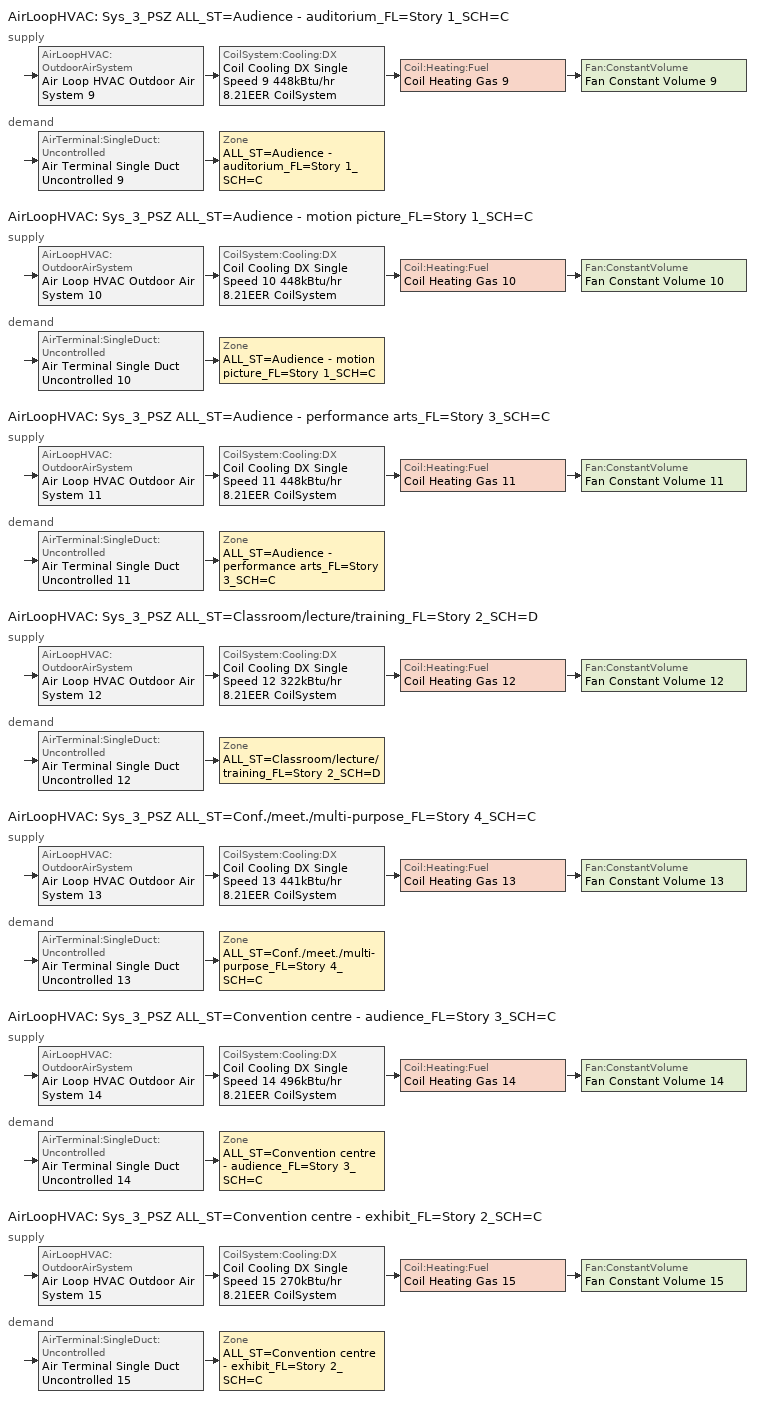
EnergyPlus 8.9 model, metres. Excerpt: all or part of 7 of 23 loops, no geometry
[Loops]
AirLoopHVAC 'Sys_3_PSZ ALL_ST=Audience - auditorium_FL=Story 1_SCH=C'
 supply: AirLoopHVAC:OutdoorAirSystem 'Air Loop HVAC Outdoor Air System 9' > CoilSystem:Cooling:DX 'Coil Cooling DX Single Speed 9 448kBtu/hr 8.21EER CoilSystem' > Coil:Heating:Fuel 'Coil Heating Gas 9' > Fan:ConstantVolume 'Fan Constant Volume 9'
 demand: AirTerminal:SingleDuct:Uncontrolled 'Air Terminal Single Duct Uncontrolled 9' > Zone 'ALL_ST=Audience - auditorium_FL=Story 1_SCH=C'
AirLoopHVAC 'Sys_3_PSZ ALL_ST=Audience - motion picture_FL=Story 1_SCH=C'
 supply: AirLoopHVAC:OutdoorAirSystem 'Air Loop HVAC Outdoor Air System 10' > CoilSystem:Cooling:DX 'Coil Cooling DX Single Speed 10 448kBtu/hr 8.21EER CoilSystem' > Coil:Heating:Fuel 'Coil Heating Gas 10' > Fan:ConstantVolume 'Fan Constant Volume 10'
 demand: AirTerminal:SingleDuct:Uncontrolled 'Air Terminal Single Duct Uncontrolled 10' > Zone 'ALL_ST=Audience - motion picture_FL=Story 1_SCH=C'
AirLoopHVAC 'Sys_3_PSZ ALL_ST=Audience - performance arts_FL=Story 3_SCH=C'
 supply: AirLoopHVAC:OutdoorAirSystem 'Air Loop HVAC Outdoor Air System 11' > CoilSystem:Cooling:DX 'Coil Cooling DX Single Speed 11 448kBtu/hr 8.21EER CoilSystem' > Coil:Heating:Fuel 'Coil Heating Gas 11' > Fan:ConstantVolume 'Fan Constant Volume 11'
 demand: AirTerminal:SingleDuct:Uncontrolled 'Air Terminal Single Duct Uncontrolled 11' > Zone 'ALL_ST=Audience - performance arts_FL=Story 3_SCH=C'
AirLoopHVAC 'Sys_3_PSZ ALL_ST=Classroom/lecture/training_FL=Story 2_SCH=D'
 supply: AirLoopHVAC:OutdoorAirSystem 'Air Loop HVAC Outdoor Air System 12' > CoilSystem:Cooling:DX 'Coil Cooling DX Single Speed 12 322kBtu/hr 8.21EER CoilSystem' > Coil:Heating:Fuel 'Coil Heating Gas 12' > Fan:ConstantVolume 'Fan Constant Volume 12'
 demand: AirTerminal:SingleDuct:Uncontrolled 'Air Terminal Single Duct Uncontrolled 12' > Zone 'ALL_ST=Classroom/lecture/training_FL=Story 2_SCH=D'
AirLoopHVAC 'Sys_3_PSZ ALL_ST=Conf./meet./multi-purpose_FL=Story 4_SCH=C'
 supply: AirLoopHVAC:OutdoorAirSystem 'Air Loop HVAC Outdoor Air System 13' > CoilSystem:Cooling:DX 'Coil Cooling DX Single Speed 13 441kBtu/hr 8.21EER CoilSystem' > Coil:Heating:Fuel 'Coil Heating Gas 13' > Fan:ConstantVolume 'Fan Constant Volume 13'
 demand: AirTerminal:SingleDuct:Uncontrolled 'Air Terminal Single Duct Uncontrolled 13' > Zone 'ALL_ST=Conf./meet./multi-purpose_FL=Story 4_SCH=C'
AirLoopHVAC 'Sys_3_PSZ ALL_ST=Convention centre - audience_FL=Story 3_SCH=C'
 supply: AirLoopHVAC:OutdoorAirSystem 'Air Loop HVAC Outdoor Air System 14' > CoilSystem:Cooling:DX 'Coil Cooling DX Single Speed 14 496kBtu/hr 8.21EER CoilSystem' > Coil:Heating:Fuel 'Coil Heating Gas 14' > Fan:ConstantVolume 'Fan Constant Volume 14'
 demand: AirTerminal:SingleDuct:Uncontrolled 'Air Terminal Single Duct Uncontrolled 14' > Zone 'ALL_ST=Convention centre - audience_FL=Story 3_SCH=C'
AirLoopHVAC 'Sys_3_PSZ ALL_ST=Convention centre - exhibit_FL=Story 2_SCH=C'
 supply: AirLoopHVAC:OutdoorAirSystem 'Air Loop HVAC Outdoor Air System 15' > CoilSystem:Cooling:DX 'Coil Cooling DX Single Speed 15 270kBtu/hr 8.21EER CoilSystem' > Coil:Heating:Fuel 'Coil Heating Gas 15' > Fan:ConstantVolume 'Fan Constant Volume 15'
 demand: AirTerminal:SingleDuct:Uncontrolled 'Air Terminal Single Duct Uncontrolled 15' > Zone 'ALL_ST=Convention centre - exhibit_FL=Story 2_SCH=C'
[ZoneControl:Thermostat] Control Object Type 1=ThermostatSetpoint:DualSetpoint
Name | Zone or ZoneList | Control Type Schedule | Control Name 1
ALL_ST=Audience - auditorium_FL=Story 1_SCH=C Thermostat | ALL_ST=Audience - auditorium_FL=Story 1_SCH=C | ALL_ST=Audience - auditorium_FL=Story 1_SCH=C Thermostat Schedule | Space Function Audience - auditorium Thermostat 3
ALL_ST=Audience - motion picture_FL=Story 1_SCH=C Thermostat | ALL_ST=Audience - motion picture_FL=Story 1_SCH=C | ALL_ST=Audience - motion picture_FL=Story 1_SCH=C Thermostat Schedule | Space Function Audience - motion picture Thermostat 3
ALL_ST=Audience - performance arts_FL=Story 3_SCH=C Thermostat | ALL_ST=Audience - performance arts_FL=Story 3_SCH=C | ALL_ST=Audience - performance arts_FL=Story 3_SCH=C Thermostat Schedule | Space Function Audience - performance arts Thermostat 3
ALL_ST=Classroom/lecture/training_FL=Story 2_SCH=D Thermostat | ALL_ST=Classroom/lecture/training_FL=Story 2_SCH=D | ALL_ST=Classroom/lecture/training_FL=Story 2_SCH=D Thermostat Schedule | Space Function Classroom/lecture/training Thermostat 3
ALL_ST=Conf./meet./multi-purpose_FL=Story 4_SCH=C Thermostat | ALL_ST=Conf./meet./multi-purpose_FL=Story 4_SCH=C | ALL_ST=Conf./meet./multi-purpose_FL=Story 4_SCH=C Thermostat Schedule | Space Function Conf./meet./multi-purpose Thermostat 3
ALL_ST=Convention centre - audience_FL=Story 3_SCH=C Thermostat | ALL_ST=Convention centre - audience_FL=Story 3_SCH=C | ALL_ST=Convention centre - audience_FL=Story 3_SCH=C Thermostat Schedule | Space Function Convention centre - audience Thermostat 3
ALL_ST=Convention centre - exhibit_FL=Story 2_SCH=C Thermostat | ALL_ST=Convention centre - exhibit_FL=Story 2_SCH=C | ALL_ST=Convention centre - exhibit_FL=Story 2_SCH=C Thermostat Schedule | Space Function Convention centre - exhibit Thermostat 3
[ThermostatSetpoint:DualSetpoint]
Name | Heating Setpoint Temperature Schedule | Cooling Setpoint Temperature Schedule
Space Function Audience - auditorium Thermostat 3; Space Function Audience - motion picture Thermostat 3; Space Function Audience - performance arts Thermostat 3; Space Function Conf./meet./multi-purpose Thermostat 3; Space Function Convention centre - audience Thermostat 3; Space Function Convention centre - exhibit Thermostat 3 | NECB-C-Thermostat Setpoint-Heating | NECB-C-Thermostat Setpoint-Cooling
Space Function Classroom/lecture/training Thermostat 3 | NECB-D-Thermostat Setpoint-Heating | NECB-D-Thermostat Setpoint-Cooling
[Zone equipment]
ALL_ST=Audience - auditorium_FL=Story 1_SCH=C: Air Terminal Single Duct Uncontrolled 9, Zone HVAC Baseboard Convective Water 9
ALL_ST=Audience - motion picture_FL=Story 1_SCH=C: Air Terminal Single Duct Uncontrolled 10, Zone HVAC Baseboard Convective Water 10
ALL_ST=Audience - performance arts_FL=Story 3_SCH=C: Air Terminal Single Duct Uncontrolled 11, Zone HVAC Baseboard Convective Water 11
ALL_ST=Classroom/lecture/training_FL=Story 2_SCH=D: Air Terminal Single Duct Uncontrolled 12, Zone HVAC Baseboard Convective Water 12
ALL_ST=Conf./meet./multi-purpose_FL=Story 4_SCH=C: Air Terminal Single Duct Uncontrolled 13, Zone HVAC Baseboard Convective Water 13
ALL_ST=Convention centre - audience_FL=Story 3_SCH=C: Air Terminal Single Duct Uncontrolled 14, Zone HVAC Baseboard Convective Water 14
ALL_ST=Convention centre - exhibit_FL=Story 2_SCH=C: Air Terminal Single Duct Uncontrolled 15, Zone HVAC Baseboard Convective Water 15
[Sizing:Zone] Zone Cooling Design Supply Air Temperature Input Method=SupplyAirTemperature; Zone Cooling Design Supply Air Temperature {C}=13; Zone Cooling Design Supply Air Temperature Difference {deltaC}=11.11; Zone Heating Design Supply Air Temperature Input Method=SupplyAirTemperature; Zone Heating Design Supply Air Temperature {C}=43; Zone Heating Design Supply Air Temperature Difference {deltaC}=11.11; Zone Cooling Design Supply Air Humidity Ratio {kgWater/kgDryAir}=0.0085; Zone Heating Design Supply Air Humidity Ratio {kgWater/kgDryAir}=0.008; Zone Heating Sizing Factor=1.3; Zone Cooling Sizing Factor=1.1; Cooling Design Air Flow Method=DesignDay; Cooling Design Air Flow Rate {m3/s}=0; Cooling Minimum Air Flow per Zone Floor Area {m3/s-m2}=0.000762; Cooling Minimum Air Flow {m3/s}=0; Cooling Minimum Air Flow Fraction=0; Heating Design Air Flow Method=DesignDay; Heating Design Air Flow Rate {m3/s}=0; Heating Maximum Air Flow per Zone Floor Area {m3/s-m2}=0.002032; Heating Maximum Air Flow {m3/s}=0.141576; Heating Maximum Air Flow Fraction=0.3; Account for Dedicated Outdoor Air System=No
Name | Design Specification Outdoor Air Object | Design Specification Zone Air Distribution Object
ALL_ST=Audience - auditorium_FL=Story 1_SCH=C | Space Function Audience - auditorium Ventilation | ALL_ST=Audience - auditorium_FL=Story 1_SCH=C Design Spec Zone Air Dist
ALL_ST=Audience - motion picture_FL=Story 1_SCH=C | Space Function Audience - motion picture Ventilation | ALL_ST=Audience - motion picture_FL=Story 1_SCH=C Design Spec Zone Air Dist
ALL_ST=Audience - performance arts_FL=Story 3_SCH=C | Space Function Audience - performance arts Ventilation | ALL_ST=Audience - performance arts_FL=Story 3_SCH=C Design Spec Zone Air Dist
ALL_ST=Classroom/lecture/training_FL=Story 2_SCH=D | Space Function Classroom/lecture/training Ventilation | ALL_ST=Classroom/lecture/training_FL=Story 2_SCH=D Design Spec Zone Air Dist
ALL_ST=Conf./meet./multi-purpose_FL=Story 4_SCH=C | Space Function Conf./meet./multi-purpose Ventilation | ALL_ST=Conf./meet./multi-purpose_FL=Story 4_SCH=C Design Spec Zone Air Dist
ALL_ST=Convention centre - audience_FL=Story 3_SCH=C | Space Function Convention centre - audience Ventilation | ALL_ST=Convention centre - audience_FL=Story 3_SCH=C Design Spec Zone Air Dist
ALL_ST=Convention centre - exhibit_FL=Story 2_SCH=C | Space Function Convention centre - exhibit Ventilation | ALL_ST=Convention centre - exhibit_FL=Story 2_SCH=C Design Spec Zone Air Dist
[DesignSpecification:ZoneAirDistribution] Zone Air Distribution Effectiveness in Cooling Mode=1; Zone Air Distribution Effectiveness in Heating Mode=1
ALL_ST=Audience - auditorium_FL=Story 1_SCH=C Design Spec Zone Air Dist; ALL_ST=Audience - motion picture_FL=Story 1_SCH=C Design Spec Zone Air Dist; ALL_ST=Audience - performance arts_FL=Story 3_SCH=C Design Spec Zone Air Dist; ALL_ST=Classroom/lecture/training_FL=Story 2_SCH=D Design Spec Zone Air Dist; ALL_ST=Conf./meet./multi-purpose_FL=Story 4_SCH=C Design Spec Zone Air Dist; ALL_ST=Convention centre - audience_FL=Story 3_SCH=C Design Spec Zone Air Dist; ALL_ST=Convention centre - exhibit_FL=Story 2_SCH=C Design Spec Zone Air Dist
[Controller:MechanicalVentilation] Demand Controlled Ventilation=No; System Outdoor Air Method=ZoneSum
Name | Availability Schedule | Zone Name 1 | Design Specification Outdoor Air Object Name 1 | Design Specification Zone Air Distribution Object Name 1
Controller Mechanical Ventilation 9 | Sys_3_PSZ ALL_ST=Audience - auditorium_FL=Story 1_SCH=C Occ Sch | ALL_ST=Audience - auditorium_FL=Story 1_SCH=C | Space Function Audience - auditorium Ventilation | ALL_ST=Audience - auditorium_FL=Story 1_SCH=C Design Spec Zone Air Dist
Controller Mechanical Ventilation 10 | Sys_3_PSZ ALL_ST=Audience - motion picture_FL=Story 1_SCH=C Occ Sch | ALL_ST=Audience - motion picture_FL=Story 1_SCH=C | Space Function Audience - motion picture Ventilation | ALL_ST=Audience - motion picture_FL=Story 1_SCH=C Design Spec Zone Air Dist
Controller Mechanical Ventilation 11 | Sys_3_PSZ ALL_ST=Audience - performance arts_FL=Story 3_SCH=C Occ Sch | ALL_ST=Audience - performance arts_FL=Story 3_SCH=C | Space Function Audience - performance arts Ventilation | ALL_ST=Audience - performance arts_FL=Story 3_SCH=C Design Spec Zone Air Dist
Controller Mechanical Ventilation 12 | Sys_3_PSZ ALL_ST=Classroom/lecture/training_FL=Story 2_SCH=D Occ Sch | ALL_ST=Classroom/lecture/training_FL=Story 2_SCH=D | Space Function Classroom/lecture/training Ventilation | ALL_ST=Classroom/lecture/training_FL=Story 2_SCH=D Design Spec Zone Air Dist
Controller Mechanical Ventilation 13 | Sys_3_PSZ ALL_ST=Conf./meet./multi-purpose_FL=Story 4_SCH=C Occ Sch | ALL_ST=Conf./meet./multi-purpose_FL=Story 4_SCH=C | Space Function Conf./meet./multi-purpose Ventilation | ALL_ST=Conf./meet./multi-purpose_FL=Story 4_SCH=C Design Spec Zone Air Dist
Controller Mechanical Ventilation 14 | Sys_3_PSZ ALL_ST=Convention centre - audience_FL=Story 3_SCH=C Occ Sch | ALL_ST=Convention centre - audience_FL=Story 3_SCH=C | Space Function Convention centre - audience Ventilation | ALL_ST=Convention centre - audience_FL=Story 3_SCH=C Design Spec Zone Air Dist
Controller Mechanical Ventilation 15 | Sys_3_PSZ ALL_ST=Convention centre - exhibit_FL=Story 2_SCH=C Occ Sch | ALL_ST=Convention centre - exhibit_FL=Story 2_SCH=C | Space Function Convention centre - exhibit Ventilation | ALL_ST=Convention centre - exhibit_FL=Story 2_SCH=C Design Spec Zone Air Dist
[DesignSpecification:OutdoorAir] Outdoor Air Method=Sum; Outdoor Air Flow per Person {m3/s-person}=0; Outdoor Air Flow per Zone {m3/s}=0; Outdoor Air Flow Air Changes per Hour {1/hr}=0
Name | Outdoor Air Flow per Zone Floor Area {m3/s-m2}
Space Function Audience - auditorium Ventilation; Space Function Audience - motion picture Ventilation; Space Function Audience - performance arts Ventilation; Space Function Convention centre - audience Ventilation | 0.0041148
Space Function Classroom/lecture/training Ventilation | 0.00278384
Space Function Conf./meet./multi-purpose Ventilation | 0.0015748
Space Function Convention centre - exhibit Ventilation | 0.0008636
[AirTerminal:SingleDuct:Uncontrolled] Availability Schedule=Always On Discrete; Maximum Air Flow Rate {m3/s}=AutoSize
Air Terminal Single Duct Uncontrolled 9; Air Terminal Single Duct Uncontrolled 10; Air Terminal Single Duct Uncontrolled 11; Air Terminal Single Duct Uncontrolled 12; Air Terminal Single Duct Uncontrolled 13; Air Terminal Single Duct Uncontrolled 14; Air Terminal Single Duct Uncontrolled 15
[AirLoopHVAC] Design Supply Air Flow Rate {m3/s}=AutoSize
Sys_3_PSZ ALL_ST=Audience - auditorium_FL=Story 1_SCH=C; Sys_3_PSZ ALL_ST=Audience - motion picture_FL=Story 1_SCH=C; Sys_3_PSZ ALL_ST=Audience - performance arts_FL=Story 3_SCH=C; Sys_3_PSZ ALL_ST=Classroom/lecture/training_FL=Story 2_SCH=D; Sys_3_PSZ ALL_ST=Conf./meet./multi-purpose_FL=Story 4_SCH=C; Sys_3_PSZ ALL_ST=Convention centre - audience_FL=Story 3_SCH=C; Sys_3_PSZ ALL_ST=Convention centre - exhibit_FL=Story 2_SCH=C
[Sizing:System] Type of Load to Size On=Sensible; Design Outdoor Air Flow Rate {m3/s}=Autosize; Central Heating Maximum System Air Flow Ratio=1; Preheat Design Temperature {C}=7; Preheat Design Humidity Ratio {kgWater/kgDryAir}=0.008; Precool Design Temperature {C}=13; Precool Design Humidity Ratio {kgWater/kgDryAir}=0.008; Central Cooling Design Supply Air Temperature {C}=13; Central Heating Design Supply Air Temperature {C}=43; Type of Zone Sum to Use=NonCoincident; 100% Outdoor Air in Cooling=No; 100% Outdoor Air in Heating=No; Central Cooling Design Supply Air Humidity Ratio {kgWater/kgDryAir}=0.0085; Central Heating Design Supply Air Humidity Ratio {kgWater/kgDryAir}=0.008; Cooling Supply Air Flow Rate Method=DesignDay; Cooling Supply Air Flow Rate {m3/s}=0; Cooling Supply Air Flow Rate Per Floor Area {m3/s-m2}=0.00996765; Cooling Fraction of Autosized Cooling Supply Air Flow Rate=1; Cooling Supply Air Flow Rate Per Unit Cooling Capacity {m3/s-W}=3.94755e-05; Heating Supply Air Flow Rate Method=DesignDay; Heating Supply Air Flow Rate {m3/s}=0; Heating Supply Air Flow Rate Per Floor Area {m3/s-m2}=0.00996765; Heating Fraction of Autosized Heating Supply Air Flow Rate=1; Heating Fraction of Autosized Cooling Supply Air Flow Rate=1; Heating Supply Air Flow Rate Per Unit Heating Capacity {m3/s-W}=3.15882e-05; System Outdoor Air Method=ZoneSum; Zone Maximum Outdoor Air Fraction=1; Cooling Design Capacity Method=CoolingDesignCapacity; Cooling Design Capacity {W}=Autosize; Cooling Design Capacity Per Floor Area {W/m2}=234.7; Fraction of Autosized Cooling Design Capacity=1; Heating Design Capacity Method=HeatingDesignCapacity; Heating Design Capacity {W}=Autosize; Heating Design Capacity Per Floor Area {W/m2}=157; Fraction of Autosized Heating Design Capacity=1; Central Cooling Capacity Control Method=OnOff
Sys_3_PSZ ALL_ST=Audience - auditorium_FL=Story 1_SCH=C; Sys_3_PSZ ALL_ST=Audience - motion picture_FL=Story 1_SCH=C; Sys_3_PSZ ALL_ST=Audience - performance arts_FL=Story 3_SCH=C; Sys_3_PSZ ALL_ST=Classroom/lecture/training_FL=Story 2_SCH=D; Sys_3_PSZ ALL_ST=Conf./meet./multi-purpose_FL=Story 4_SCH=C; Sys_3_PSZ ALL_ST=Convention centre - audience_FL=Story 3_SCH=C; Sys_3_PSZ ALL_ST=Convention centre - exhibit_FL=Story 2_SCH=C
[Controller:OutdoorAir] Minimum Outdoor Air Flow Rate {m3/s}=Autosize; Maximum Outdoor Air Flow Rate {m3/s}=Autosize; Economizer Control Type=DifferentialEnthalpy; Economizer Control Action Type=ModulateFlow; Lockout Type=NoLockout; Minimum Limit Type=FixedMinimum; High Humidity Control=No; Control High Indoor Humidity Based on Outdoor Humidity Ratio=Yes
Name | Minimum Outdoor Air Schedule | Mechanical Ventilation Controller | Heat Recovery Bypass Control Type
Controller Outdoor Air 9 | Sys_3_PSZ ALL_ST=Audience - auditorium_FL=Story 1_SCH=C Occ Sch | Controller Mechanical Ventilation 9 | BypassWhenOAFlowGreaterThanMinimum
Controller Outdoor Air 10 | Sys_3_PSZ ALL_ST=Audience - motion picture_FL=Story 1_SCH=C Occ Sch | Controller Mechanical Ventilation 10 | BypassWhenOAFlowGreaterThanMinimum
Controller Outdoor Air 11 | Sys_3_PSZ ALL_ST=Audience - performance arts_FL=Story 3_SCH=C Occ Sch | Controller Mechanical Ventilation 11 | BypassWhenOAFlowGreaterThanMinimum
Controller Outdoor Air 12 | Sys_3_PSZ ALL_ST=Classroom/lecture/training_FL=Story 2_SCH=D Occ Sch | Controller Mechanical Ventilation 12 | BypassWhenOAFlowGreaterThanMinimum
Controller Outdoor Air 13 | Sys_3_PSZ ALL_ST=Conf./meet./multi-purpose_FL=Story 4_SCH=C Occ Sch | Controller Mechanical Ventilation 13 | BypassWhenOAFlowGreaterThanMinimum
Controller Outdoor Air 14 | Sys_3_PSZ ALL_ST=Convention centre - audience_FL=Story 3_SCH=C Occ Sch | Controller Mechanical Ventilation 14 | BypassWhenOAFlowGreaterThanMinimum
Controller Outdoor Air 15 | Sys_3_PSZ ALL_ST=Convention centre - exhibit_FL=Story 2_SCH=C Occ Sch | Controller Mechanical Ventilation 15 | BypassWhenWithinEconomizerLimits
[HeatExchanger:AirToAir:SensibleAndLatent] Availability Schedule=Always On Discrete; Nominal Supply Air Flow Rate {m3/s}=Autosize; Sensible Effectiveness at 100% Heating Air Flow=0.5; Latent Effectiveness at 100% Heating Air Flow=0.5; Sensible Effectiveness at 75% Heating Air Flow=0.5; Latent Effectiveness at 75% Heating Air Flow=0.5; Sensible Effectiveness at 100% Cooling Air Flow=0.5; Latent Effectiveness at 100% Cooling Air Flow=0.5; Sensible Effectiveness at 75% Cooling Air Flow=0.5; Latent Effectiveness at 75% Cooling Air Flow=0.5; Supply Air Outlet Temperature Control=Yes; Heat Exchanger Type=Rotary; Frost Control Type=ExhaustOnly; Threshold Temperature {C}=-23.3; Initial Defrost Time Fraction=0.167; Rate of Defrost Time Fraction Increase {1/K}=1.44; Economizer Lockout=Yes
Name | Nominal Electric Power {W}
Sys_3_PSZ ALL_ST=Audience - auditorium_FL=Story 1_SCH=C ERV; Sys_3_PSZ ALL_ST=Audience - motion picture_FL=Story 1_SCH=C ERV; Sys_3_PSZ ALL_ST=Audience - performance arts_FL=Story 3_SCH=C ERV; Sys_3_PSZ ALL_ST=Convention centre - audience_FL=Story 3_SCH=C ERV | 5585.69
Sys_3_PSZ ALL_ST=Classroom/lecture/training_FL=Story 2_SCH=D ERV | 3795.13
Sys_3_PSZ ALL_ST=Conf./meet./multi-purpose_FL=Story 4_SCH=C ERV | 2168.6
[SetpointManager:OutdoorAirPretreat] Control Variable=Temperature; Minimum Setpoint Temperature {C}=-99; Maximum Setpoint Temperature {C}=99; Minimum Setpoint Humidity Ratio {kgWater/kgDryAir}=1e-05; Maximum Setpoint Humidity Ratio {kgWater/kgDryAir}=1
Setpoint Manager Outdoor Air Pretreat 1; Setpoint Manager Outdoor Air Pretreat 2; Setpoint Manager Outdoor Air Pretreat 3; Setpoint Manager Outdoor Air Pretreat 4; Setpoint Manager Outdoor Air Pretreat 5; Setpoint Manager Outdoor Air Pretreat 6
[SetpointManager:MixedAir] Control Variable=Temperature
Node 146 OS Default SPM; Node 145 OS Default SPM; Node 144 OS Default SPM; Node 159 OS Default SPM; Node 158 OS Default SPM; Node 157 OS Default SPM; Node 172 OS Default SPM; Node 171 OS Default SPM; Node 170 OS Default SPM; Node 185 OS Default SPM; Node 184 OS Default SPM; Node 183 OS Default SPM; Node 198 OS Default SPM; Node 197 OS Default SPM; Node 196 OS Default SPM; Node 211 OS Default SPM; Node 210 OS Default SPM; Node 209 OS Default SPM; Node 224 OS Default SPM; Node 223 OS Default SPM; Node 222 OS Default SPM
[CoilSystem:Cooling:DX] Availability Schedule=Always On Discrete
Name | Cooling Coil
Coil Cooling DX Single Speed 9 448kBtu/hr 8.21EER CoilSystem | Coil Cooling DX Single Speed 9 448kBtu/hr 8.21EER
Coil Cooling DX Single Speed 10 448kBtu/hr 8.21EER CoilSystem | Coil Cooling DX Single Speed 10 448kBtu/hr 8.21EER
Coil Cooling DX Single Speed 11 448kBtu/hr 8.21EER CoilSystem | Coil Cooling DX Single Speed 11 448kBtu/hr 8.21EER
Coil Cooling DX Single Speed 12 322kBtu/hr 8.21EER CoilSystem | Coil Cooling DX Single Speed 12 322kBtu/hr 8.21EER
Coil Cooling DX Single Speed 13 441kBtu/hr 8.21EER CoilSystem | Coil Cooling DX Single Speed 13 441kBtu/hr 8.21EER
Coil Cooling DX Single Speed 14 496kBtu/hr 8.21EER CoilSystem | Coil Cooling DX Single Speed 14 496kBtu/hr 8.21EER
Coil Cooling DX Single Speed 15 270kBtu/hr 8.21EER CoilSystem | Coil Cooling DX Single Speed 15 270kBtu/hr 8.21EER
[Coil:Cooling:DX:SingleSpeed] Availability Schedule=Always On Discrete; Gross Rated Total Cooling Capacity {W}=Autosize; Gross Rated Sensible Heat Ratio=Autosize; Rated Air Flow Rate {m3/s}=Autosize; Rated Evaporator Fan Power Per Volume Flow Rate {W/(m3/s)}=773.3; Total Cooling Capacity Function of Temperature Curve=DXCOOL-NECB2011-REF-CAPFT; Total Cooling Capacity Function of Flow Fraction Curve=DXCOOL-NECB2011-REF-CAPFFLOW; Energy Input Ratio Function of Temperature Curve=DXCOOL-NECB2011-REF-COOLEIRFT; Energy Input Ratio Function of Flow Fraction Curve=DXCOOL-NECB2011-REF-COOLEIRFFLOW; Part Load Fraction Correlation Curve=DXCOOL-NECB2011-REF-COOLPLFFPLR; Condenser Type=AirCooled; Evaporative Condenser Effectiveness=0; Evaporative Condenser Air Flow Rate {m3/s}=Autosize; Evaporative Condenser Pump Rated Power Consumption {W}=Autosize; Crankcase Heater Capacity {W}=0; Maximum Outdoor Dry-Bulb Temperature for Crankcase Heater Operation {C}=0; Basin Heater Capacity {W/K}=0; Basin Heater Setpoint Temperature {C}=10
Name | Gross Rated Cooling COP {W/W}
Coil Cooling DX Single Speed 9 448kBtu/hr 8.21EER; Coil Cooling DX Single Speed 10 448kBtu/hr 8.21EER; Coil Cooling DX Single Speed 11 448kBtu/hr 8.21EER | 3.06305
Coil Cooling DX Single Speed 12 322kBtu/hr 8.21EER | 2.98196
Coil Cooling DX Single Speed 13 441kBtu/hr 8.21EER | 3.05864
Coil Cooling DX Single Speed 14 496kBtu/hr 8.21EER | 3.09424
Coil Cooling DX Single Speed 15 270kBtu/hr 8.21EER | 2.94854
[Coil:Heating:Fuel] Availability Schedule=Always On Discrete; Fuel Type=NaturalGas; Burner Efficiency=0.81; Nominal Capacity {W}=AutoSize; Parasitic Electric Load {W}=0; Part Load Fraction Correlation Curve=FURNACE-EFFPLR-NECB2011; Parasitic Fuel Load {W}=0
Coil Heating Gas 9; Coil Heating Gas 10; Coil Heating Gas 11; Coil Heating Gas 12; Coil Heating Gas 13; Coil Heating Gas 14; Coil Heating Gas 15
[Fan:ConstantVolume] Fan Total Efficiency=0.39975; Pressure Rise {Pa}=640; Maximum Flow Rate {m3/s}=AutoSize; Motor Efficiency=0.615; Motor In Airstream Fraction=1
Name | Availability Schedule
Fan Constant Volume 9 | Sys_3_PSZ ALL_ST=Audience - auditorium_FL=Story 1_SCH=C Occ Sch
Fan Constant Volume 10 | Sys_3_PSZ ALL_ST=Audience - motion picture_FL=Story 1_SCH=C Occ Sch
Fan Constant Volume 11 | Sys_3_PSZ ALL_ST=Audience - performance arts_FL=Story 3_SCH=C Occ Sch
Fan Constant Volume 12 | Sys_3_PSZ ALL_ST=Classroom/lecture/training_FL=Story 2_SCH=D Occ Sch
Fan Constant Volume 13 | Sys_3_PSZ ALL_ST=Conf./meet./multi-purpose_FL=Story 4_SCH=C Occ Sch
Fan Constant Volume 14 | Sys_3_PSZ ALL_ST=Convention centre - audience_FL=Story 3_SCH=C Occ Sch
Fan Constant Volume 15 | Sys_3_PSZ ALL_ST=Convention centre - exhibit_FL=Story 2_SCH=C Occ Sch
[SetpointManager:SingleZone:Reheat] Control Variable=Temperature; Minimum Supply Air Temperature {C}=13; Maximum Supply Air Temperature {C}=43
Name | Control Zone
Setpoint Manager Single Zone Reheat 9 | ALL_ST=Audience - auditorium_FL=Story 1_SCH=C
Setpoint Manager Single Zone Reheat 10 | ALL_ST=Audience - motion picture_FL=Story 1_SCH=C
Setpoint Manager Single Zone Reheat 11 | ALL_ST=Audience - performance arts_FL=Story 3_SCH=C
Setpoint Manager Single Zone Reheat 12 | ALL_ST=Classroom/lecture/training_FL=Story 2_SCH=D
Setpoint Manager Single Zone Reheat 13 | ALL_ST=Conf./meet./multi-purpose_FL=Story 4_SCH=C
Setpoint Manager Single Zone Reheat 14 | ALL_ST=Convention centre - audience_FL=Story 3_SCH=C
Setpoint Manager Single Zone Reheat 15 | ALL_ST=Convention centre - exhibit_FL=Story 2_SCH=C
[Schedule:Compact]
ALL_ST=Audience - auditorium_FL=Story 1_SCH=C Thermostat Schedule; ALL_ST=Audience - motion picture_FL=Story 1_SCH=C Thermostat Schedule; ALL_ST=Audience - performance arts_FL=Story 3_SCH=C Thermostat Schedule; ALL_ST=Classroom/lecture/training_FL=Story 2_SCH=D Thermostat Schedule; ALL_ST=Conf./meet./multi-purpose_FL=Story 4_SCH=C Thermostat Schedule; ALL_ST=Convention centre - audience_FL=Story 3_SCH=C Thermostat Schedule; ALL_ST=Convention centre - exhibit_FL=Story 2_SCH=C Thermostat Schedule: Through: 12/31, For: AllDays, Until: 24:00, 4
[Schedule:Day:Interval]
NECB-C-Thermostat Setpoint-Heating Sun|Hol Day: No, 09:00, 18, 10:00, 20, 19:00, 22, 24:00, 18
NECB-C-Thermostat Setpoint-Heating Default|Wkdy Day; NECB-C-Thermostat Setpoint-Heating Sat Day; NECB-C-Thermostat Setpoint-Heating Default: No, 07:00, 18, 08:00, 20, 21:00, 22, 24:00, 18
NECB-C-Thermostat Setpoint-Cooling Sun|Hol Day: No, 09:00, 35, 19:00, 24, 24:00, 35
NECB-C-Thermostat Setpoint-Cooling Default|Wkdy Day; NECB-C-Thermostat Setpoint-Cooling Sat Day; NECB-C-Thermostat Setpoint-Cooling Default: No, 07:00, 35, 21:00, 24, 24:00, 35
Sys_3_PSZ ALL_ST=Audience - auditorium_FL=Story 1_SCH=C Occ Sch Sunday; Sys_3_PSZ ALL_ST=Audience - motion picture_FL=Story 1_SCH=C Occ Sch Sunday; Sys_3_PSZ ALL_ST=Audience - performance arts_FL=Story 3_SCH=C Occ Sch Sunday; Sys_3_PSZ ALL_ST=Conf./meet./multi-purpose_FL=Story 4_SCH=C Occ Sch Sunday; Sys_3_PSZ ALL_ST=Convention centre - audience_FL=Story 3_SCH=C Occ Sch Sunday; Sys_3_PSZ ALL_ST=Convention centre - exhibit_FL=Story 2_SCH=C Occ Sch Sunday: No, 11:00, 0, 19:00, 1, 24:00, 0
Sys_3_PSZ ALL_ST=Audience - auditorium_FL=Story 1_SCH=C Occ Sch Monday; Sys_3_PSZ ALL_ST=Audience - auditorium_FL=Story 1_SCH=C Occ Sch Tuesday; Sys_3_PSZ ALL_ST=Audience - auditorium_FL=Story 1_SCH=C Occ Sch Wednesday; Sys_3_PSZ ALL_ST=Audience - auditorium_FL=Story 1_SCH=C Occ Sch Thursday; Sys_3_PSZ ALL_ST=Audience - auditorium_FL=Story 1_SCH=C Occ Sch Friday; Sys_3_PSZ ALL_ST=Audience - auditorium_FL=Story 1_SCH=C Occ Sch Saturday; Sys_3_PSZ ALL_ST=Audience - motion picture_FL=Story 1_SCH=C Occ Sch Monday; Sys_3_PSZ ALL_ST=Audience - motion picture_FL=Story 1_SCH=C Occ Sch Tuesday; Sys_3_PSZ ALL_ST=Audience - motion picture_FL=Story 1_SCH=C Occ Sch Wednesday; Sys_3_PSZ ALL_ST=Audience - motion picture_FL=Story 1_SCH=C Occ Sch Thursday; Sys_3_PSZ ALL_ST=Audience - motion picture_FL=Story 1_SCH=C Occ Sch Friday; Sys_3_PSZ ALL_ST=Audience - motion picture_FL=Story 1_SCH=C Occ Sch Saturday; Sys_3_PSZ ALL_ST=Audience - performance arts_FL=Story 3_SCH=C Occ Sch Monday; Sys_3_PSZ ALL_ST=Audience - performance arts_FL=Story 3_SCH=C Occ Sch Tuesday; Sys_3_PSZ ALL_ST=Audience - performance arts_FL=Story 3_SCH=C Occ Sch Wednesday; Sys_3_PSZ ALL_ST=Audience - performance arts_FL=Story 3_SCH=C Occ Sch Thursday; Sys_3_PSZ ALL_ST=Audience - performance arts_FL=Story 3_SCH=C Occ Sch Friday; Sys_3_PSZ ALL_ST=Audience - performance arts_FL=Story 3_SCH=C Occ Sch Saturday; Sys_3_PSZ ALL_ST=Conf./meet./multi-purpose_FL=Story 4_SCH=C Occ Sch Monday; Sys_3_PSZ ALL_ST=Conf./meet./multi-purpose_FL=Story 4_SCH=C Occ Sch Tuesday; Sys_3_PSZ ALL_ST=Conf./meet./multi-purpose_FL=Story 4_SCH=C Occ Sch Wednesday; Sys_3_PSZ ALL_ST=Conf./meet./multi-purpose_FL=Story 4_SCH=C Occ Sch Thursday; Sys_3_PSZ ALL_ST=Conf./meet./multi-purpose_FL=Story 4_SCH=C Occ Sch Friday; Sys_3_PSZ ALL_ST=Conf./meet./multi-purpose_FL=Story 4_SCH=C Occ Sch Saturday; Sys_3_PSZ ALL_ST=Convention centre - audience_FL=Story 3_SCH=C Occ Sch Monday; Sys_3_PSZ ALL_ST=Convention centre - audience_FL=Story 3_SCH=C Occ Sch Tuesday; Sys_3_PSZ ALL_ST=Convention centre - audience_FL=Story 3_SCH=C Occ Sch Wednesday; Sys_3_PSZ ALL_ST=Convention centre - audience_FL=Story 3_SCH=C Occ Sch Thursday; Sys_3_PSZ ALL_ST=Convention centre - audience_FL=Story 3_SCH=C Occ Sch Friday; Sys_3_PSZ ALL_ST=Convention centre - audience_FL=Story 3_SCH=C Occ Sch Saturday; Sys_3_PSZ ALL_ST=Convention centre - exhibit_FL=Story 2_SCH=C Occ Sch Monday; Sys_3_PSZ ALL_ST=Convention centre - exhibit_FL=Story 2_SCH=C Occ Sch Tuesday; Sys_3_PSZ ALL_ST=Convention centre - exhibit_FL=Story 2_SCH=C Occ Sch Wednesday; Sys_3_PSZ ALL_ST=Convention centre - exhibit_FL=Story 2_SCH=C Occ Sch Thursday; Sys_3_PSZ ALL_ST=Convention centre - exhibit_FL=Story 2_SCH=C Occ Sch Friday; Sys_3_PSZ ALL_ST=Convention centre - exhibit_FL=Story 2_SCH=C Occ Sch Saturday: No, 09:00, 0, 21:00, 1, 24:00, 0
Sys_3_PSZ ALL_ST=Audience - auditorium_FL=Story 1_SCH=C Occ Sch Default; Sys_3_PSZ ALL_ST=Audience - auditorium_FL=Story 1_SCH=C Occ Sch Summer Design Day; Sys_3_PSZ ALL_ST=Audience - auditorium_FL=Story 1_SCH=C Occ Sch Winter Design Day; Sys_3_PSZ ALL_ST=Audience - motion picture_FL=Story 1_SCH=C Occ Sch Default; Sys_3_PSZ ALL_ST=Audience - motion picture_FL=Story 1_SCH=C Occ Sch Summer Design Day; Sys_3_PSZ ALL_ST=Audience - motion picture_FL=Story 1_SCH=C Occ Sch Winter Design Day; Sys_3_PSZ ALL_ST=Audience - performance arts_FL=Story 3_SCH=C Occ Sch Default; Sys_3_PSZ ALL_ST=Audience - performance arts_FL=Story 3_SCH=C Occ Sch Summer Design Day; Sys_3_PSZ ALL_ST=Audience - performance arts_FL=Story 3_SCH=C Occ Sch Winter Design Day; Sys_3_PSZ ALL_ST=Classroom/lecture/training_FL=Story 2_SCH=D Occ Sch Default; Sys_3_PSZ ALL_ST=Classroom/lecture/training_FL=Story 2_SCH=D Occ Sch Summer Design Day; Sys_3_PSZ ALL_ST=Classroom/lecture/training_FL=Story 2_SCH=D Occ Sch Winter Design Day; Sys_3_PSZ ALL_ST=Conf./meet./multi-purpose_FL=Story 4_SCH=C Occ Sch Default; Sys_3_PSZ ALL_ST=Conf./meet./multi-purpose_FL=Story 4_SCH=C Occ Sch Summer Design Day; Sys_3_PSZ ALL_ST=Conf./meet./multi-purpose_FL=Story 4_SCH=C Occ Sch Winter Design Day; Sys_3_PSZ ALL_ST=Convention centre - audience_FL=Story 3_SCH=C Occ Sch Default; Sys_3_PSZ ALL_ST=Convention centre - audience_FL=Story 3_SCH=C Occ Sch Summer Design Day; Sys_3_PSZ ALL_ST=Convention centre - audience_FL=Story 3_SCH=C Occ Sch Winter Design Day; Sys_3_PSZ ALL_ST=Convention centre - exhibit_FL=Story 2_SCH=C Occ Sch Default; Sys_3_PSZ ALL_ST=Convention centre - exhibit_FL=Story 2_SCH=C Occ Sch Summer Design Day; Sys_3_PSZ ALL_ST=Convention centre - exhibit_FL=Story 2_SCH=C Occ Sch Winter Design Day: No, 24:00, 1
NECB-D-Thermostat Setpoint-Heating Sun|Hol Day; NECB-D-Thermostat Setpoint-Heating Sat Day: No, 24:00, 18
NECB-D-Thermostat Setpoint-Heating Default|Wkdy Day; NECB-D-Thermostat Setpoint-Heating Default: No, 07:00, 18, 08:00, 20, 23:00, 22, 24:00, 18
NECB-D-Thermostat Setpoint-Cooling Sun|Hol Day; NECB-D-Thermostat Setpoint-Cooling Sat Day: No, 24:00, 35
NECB-D-Thermostat Setpoint-Cooling Default|Wkdy Day; NECB-D-Thermostat Setpoint-Cooling Default: No, 07:00, 35, 23:00, 24, 24:00, 35
Sys_3_PSZ ALL_ST=Classroom/lecture/training_FL=Story 2_SCH=D Occ Sch Sunday; Sys_3_PSZ ALL_ST=Classroom/lecture/training_FL=Story 2_SCH=D Occ Sch Saturday: No, 24:00, 0
Sys_3_PSZ ALL_ST=Classroom/lecture/training_FL=Story 2_SCH=D Occ Sch Monday; Sys_3_PSZ ALL_ST=Classroom/lecture/training_FL=Story 2_SCH=D Occ Sch Tuesday; Sys_3_PSZ ALL_ST=Classroom/lecture/training_FL=Story 2_SCH=D Occ Sch Wednesday; Sys_3_PSZ ALL_ST=Classroom/lecture/training_FL=Story 2_SCH=D Occ Sch Thursday; Sys_3_PSZ ALL_ST=Classroom/lecture/training_FL=Story 2_SCH=D Occ Sch Friday: No, 09:00, 0, 18:00, 1, 19:00, 0, 22:00, 1, 24:00, 0
[Schedule:Week:Daily]
NECB-C-Thermostat Setpoint-Heating Week Rule - Jan1-Dec31: NECB-C-Thermostat Setpoint-Heating Sun|Hol Day, NECB-C-Thermostat Setpoint-Heating Default|Wkdy Day, NECB-C-Thermostat Setpoint-Heating Default|Wkdy Day, NECB-C-Thermostat Setpoint-Heating Default|Wkdy Day, NECB-C-Thermostat Setpoint-Heating Default|Wkdy Day, NECB-C-Thermostat Setpoint-Heating Default|Wkdy Day, NECB-C-Thermostat Setpoint-Heating Sat Day, NECB-C-Thermostat Setpoint-Heating Default, NECB-C-Thermostat Setpoint-Heating Default, NECB-C-Thermostat Setpoint-Heating Default, NECB-C-Thermostat Setpoint-Heating Default, NECB-C-Thermostat Setpoint-Heating Default
NECB-C-Thermostat Setpoint-Cooling Week Rule - Jan1-Dec31: NECB-C-Thermostat Setpoint-Cooling Sun|Hol Day, NECB-C-Thermostat Setpoint-Cooling Default|Wkdy Day, NECB-C-Thermostat Setpoint-Cooling Default|Wkdy Day, NECB-C-Thermostat Setpoint-Cooling Default|Wkdy Day, NECB-C-Thermostat Setpoint-Cooling Default|Wkdy Day, NECB-C-Thermostat Setpoint-Cooling Default|Wkdy Day, NECB-C-Thermostat Setpoint-Cooling Sat Day, NECB-C-Thermostat Setpoint-Cooling Default, NECB-C-Thermostat Setpoint-Cooling Default, NECB-C-Thermostat Setpoint-Cooling Default, NECB-C-Thermostat Setpoint-Cooling Default, NECB-C-Thermostat Setpoint-Cooling Default
Sys_3_PSZ ALL_ST=Audience - auditorium_FL=Story 1_SCH=C Occ Sch Week Rule - Jan1-Dec31: Sys_3_PSZ ALL_ST=Audience - auditorium_FL=Story 1_SCH=C Occ Sch Sunday, Sys_3_PSZ ALL_ST=Audience - auditorium_FL=Story 1_SCH=C Occ Sch Monday, Sys_3_PSZ ALL_ST=Audience - auditorium_FL=Story 1_SCH=C Occ Sch Tuesday, Sys_3_PSZ ALL_ST=Audience - auditorium_FL=Story 1_SCH=C Occ Sch Wednesday, Sys_3_PSZ ALL_ST=Audience - auditorium_FL=Story 1_SCH=C Occ Sch Thursday, Sys_3_PSZ ALL_ST=Audience - auditorium_FL=Story 1_SCH=C Occ Sch Friday, Sys_3_PSZ ALL_ST=Audience - auditorium_FL=Story 1_SCH=C Occ Sch Saturday, Sys_3_PSZ ALL_ST=Audience - auditorium_FL=Story 1_SCH=C Occ Sch Default, Sys_3_PSZ ALL_ST=Audience - auditorium_FL=Story 1_SCH=C Occ Sch Summer Design Day, Sys_3_PSZ ALL_ST=Audience - auditorium_FL=Story 1_SCH=C Occ Sch Winter Design Day, Sys_3_PSZ ALL_ST=Audience - auditorium_FL=Story 1_SCH=C Occ Sch Default, Sys_3_PSZ ALL_ST=Audience - auditorium_FL=Story 1_SCH=C Occ Sch Default
Sys_3_PSZ ALL_ST=Audience - motion picture_FL=Story 1_SCH=C Occ Sch Week Rule - Jan1-Dec31: Sys_3_PSZ ALL_ST=Audience - motion picture_FL=Story 1_SCH=C Occ Sch Sunday, Sys_3_PSZ ALL_ST=Audience - motion picture_FL=Story 1_SCH=C Occ Sch Monday, Sys_3_PSZ ALL_ST=Audience - motion picture_FL=Story 1_SCH=C Occ Sch Tuesday, Sys_3_PSZ ALL_ST=Audience - motion picture_FL=Story 1_SCH=C Occ Sch Wednesday, Sys_3_PSZ ALL_ST=Audience - motion picture_FL=Story 1_SCH=C Occ Sch Thursday, Sys_3_PSZ ALL_ST=Audience - motion picture_FL=Story 1_SCH=C Occ Sch Friday, Sys_3_PSZ ALL_ST=Audience - motion picture_FL=Story 1_SCH=C Occ Sch Saturday, Sys_3_PSZ ALL_ST=Audience - motion picture_FL=Story 1_SCH=C Occ Sch Default, Sys_3_PSZ ALL_ST=Audience - motion picture_FL=Story 1_SCH=C Occ Sch Summer Design Day, Sys_3_PSZ ALL_ST=Audience - motion picture_FL=Story 1_SCH=C Occ Sch Winter Design Day, Sys_3_PSZ ALL_ST=Audience - motion picture_FL=Story 1_SCH=C Occ Sch Default, Sys_3_PSZ ALL_ST=Audience - motion picture_FL=Story 1_SCH=C Occ Sch Default
Sys_3_PSZ ALL_ST=Audience - performance arts_FL=Story 3_SCH=C Occ Sch Week Rule - Jan1-Dec31: Sys_3_PSZ ALL_ST=Audience - performance arts_FL=Story 3_SCH=C Occ Sch Sunday, Sys_3_PSZ ALL_ST=Audience - performance arts_FL=Story 3_SCH=C Occ Sch Monday, Sys_3_PSZ ALL_ST=Audience - performance arts_FL=Story 3_SCH=C Occ Sch Tuesday, Sys_3_PSZ ALL_ST=Audience - performance arts_FL=Story 3_SCH=C Occ Sch Wednesday, Sys_3_PSZ ALL_ST=Audience - performance arts_FL=Story 3_SCH=C Occ Sch Thursday, Sys_3_PSZ ALL_ST=Audience - performance arts_FL=Story 3_SCH=C Occ Sch Friday, Sys_3_PSZ ALL_ST=Audience - performance arts_FL=Story 3_SCH=C Occ Sch Saturday, Sys_3_PSZ ALL_ST=Audience - performance arts_FL=Story 3_SCH=C Occ Sch Default, Sys_3_PSZ ALL_ST=Audience - performance arts_FL=Story 3_SCH=C Occ Sch Summer Design Day, Sys_3_PSZ ALL_ST=Audience - performance arts_FL=Story 3_SCH=C Occ Sch Winter Design Day, Sys_3_PSZ ALL_ST=Audience - performance arts_FL=Story 3_SCH=C Occ Sch Default, Sys_3_PSZ ALL_ST=Audience - performance arts_FL=Story 3_SCH=C Occ Sch Default
NECB-D-Thermostat Setpoint-Heating Week Rule - Jan1-Dec31: NECB-D-Thermostat Setpoint-Heating Sun|Hol Day, NECB-D-Thermostat Setpoint-Heating Default|Wkdy Day, NECB-D-Thermostat Setpoint-Heating Default|Wkdy Day, NECB-D-Thermostat Setpoint-Heating Default|Wkdy Day, NECB-D-Thermostat Setpoint-Heating Default|Wkdy Day, NECB-D-Thermostat Setpoint-Heating Default|Wkdy Day, NECB-D-Thermostat Setpoint-Heating Sat Day, NECB-D-Thermostat Setpoint-Heating Default, NECB-D-Thermostat Setpoint-Heating Default, NECB-D-Thermostat Setpoint-Heating Default, NECB-D-Thermostat Setpoint-Heating Default, NECB-D-Thermostat Setpoint-Heating Default
NECB-D-Thermostat Setpoint-Cooling Week Rule - Jan1-Dec31: NECB-D-Thermostat Setpoint-Cooling Sun|Hol Day, NECB-D-Thermostat Setpoint-Cooling Default|Wkdy Day, NECB-D-Thermostat Setpoint-Cooling Default|Wkdy Day, NECB-D-Thermostat Setpoint-Cooling Default|Wkdy Day, NECB-D-Thermostat Setpoint-Cooling Default|Wkdy Day, NECB-D-Thermostat Setpoint-Cooling Default|Wkdy Day, NECB-D-Thermostat Setpoint-Cooling Sat Day, NECB-D-Thermostat Setpoint-Cooling Default, NECB-D-Thermostat Setpoint-Cooling Default, NECB-D-Thermostat Setpoint-Cooling Default, NECB-D-Thermostat Setpoint-Cooling Default, NECB-D-Thermostat Setpoint-Cooling Default
Sys_3_PSZ ALL_ST=Classroom/lecture/training_FL=Story 2_SCH=D Occ Sch Week Rule - Jan1-Dec31: Sys_3_PSZ ALL_ST=Classroom/lecture/training_FL=Story 2_SCH=D Occ Sch Sunday, Sys_3_PSZ ALL_ST=Classroom/lecture/training_FL=Story 2_SCH=D Occ Sch Monday, Sys_3_PSZ ALL_ST=Classroom/lecture/training_FL=Story 2_SCH=D Occ Sch Tuesday, Sys_3_PSZ ALL_ST=Classroom/lecture/training_FL=Story 2_SCH=D Occ Sch Wednesday, Sys_3_PSZ ALL_ST=Classroom/lecture/training_FL=Story 2_SCH=D Occ Sch Thursday, Sys_3_PSZ ALL_ST=Classroom/lecture/training_FL=Story 2_SCH=D Occ Sch Friday, Sys_3_PSZ ALL_ST=Classroom/lecture/training_FL=Story 2_SCH=D Occ Sch Saturday, Sys_3_PSZ ALL_ST=Classroom/lecture/training_FL=Story 2_SCH=D Occ Sch Default, Sys_3_PSZ ALL_ST=Classroom/lecture/training_FL=Story 2_SCH=D Occ Sch Summer Design Day, Sys_3_PSZ ALL_ST=Classroom/lecture/training_FL=Story 2_SCH=D Occ Sch Winter Design Day, Sys_3_PSZ ALL_ST=Classroom/lecture/training_FL=Story 2_SCH=D Occ Sch Default, Sys_3_PSZ ALL_ST=Classroom/lecture/training_FL=Story 2_SCH=D Occ Sch Default
Sys_3_PSZ ALL_ST=Conf./meet./multi-purpose_FL=Story 4_SCH=C Occ Sch Week Rule - Jan1-Dec31: Sys_3_PSZ ALL_ST=Conf./meet./multi-purpose_FL=Story 4_SCH=C Occ Sch Sunday, Sys_3_PSZ ALL_ST=Conf./meet./multi-purpose_FL=Story 4_SCH=C Occ Sch Monday, Sys_3_PSZ ALL_ST=Conf./meet./multi-purpose_FL=Story 4_SCH=C Occ Sch Tuesday, Sys_3_PSZ ALL_ST=Conf./meet./multi-purpose_FL=Story 4_SCH=C Occ Sch Wednesday, Sys_3_PSZ ALL_ST=Conf./meet./multi-purpose_FL=Story 4_SCH=C Occ Sch Thursday, Sys_3_PSZ ALL_ST=Conf./meet./multi-purpose_FL=Story 4_SCH=C Occ Sch Friday, Sys_3_PSZ ALL_ST=Conf./meet./multi-purpose_FL=Story 4_SCH=C Occ Sch Saturday, Sys_3_PSZ ALL_ST=Conf./meet./multi-purpose_FL=Story 4_SCH=C Occ Sch Default, Sys_3_PSZ ALL_ST=Conf./meet./multi-purpose_FL=Story 4_SCH=C Occ Sch Summer Design Day, Sys_3_PSZ ALL_ST=Conf./meet./multi-purpose_FL=Story 4_SCH=C Occ Sch Winter Design Day, Sys_3_PSZ ALL_ST=Conf./meet./multi-purpose_FL=Story 4_SCH=C Occ Sch Default, Sys_3_PSZ ALL_ST=Conf./meet./multi-purpose_FL=Story 4_SCH=C Occ Sch Default
Sys_3_PSZ ALL_ST=Convention centre - audience_FL=Story 3_SCH=C Occ Sch Week Rule - Jan1-Dec31: Sys_3_PSZ ALL_ST=Convention centre - audience_FL=Story 3_SCH=C Occ Sch Sunday, Sys_3_PSZ ALL_ST=Convention centre - audience_FL=Story 3_SCH=C Occ Sch Monday, Sys_3_PSZ ALL_ST=Convention centre - audience_FL=Story 3_SCH=C Occ Sch Tuesday, Sys_3_PSZ ALL_ST=Convention centre - audience_FL=Story 3_SCH=C Occ Sch Wednesday, Sys_3_PSZ ALL_ST=Convention centre - audience_FL=Story 3_SCH=C Occ Sch Thursday, Sys_3_PSZ ALL_ST=Convention centre - audience_FL=Story 3_SCH=C Occ Sch Friday, Sys_3_PSZ ALL_ST=Convention centre - audience_FL=Story 3_SCH=C Occ Sch Saturday, Sys_3_PSZ ALL_ST=Convention centre - audience_FL=Story 3_SCH=C Occ Sch Default, Sys_3_PSZ ALL_ST=Convention centre - audience_FL=Story 3_SCH=C Occ Sch Summer Design Day, Sys_3_PSZ ALL_ST=Convention centre - audience_FL=Story 3_SCH=C Occ Sch Winter Design Day, Sys_3_PSZ ALL_ST=Convention centre - audience_FL=Story 3_SCH=C Occ Sch Default, Sys_3_PSZ ALL_ST=Convention centre - audience_FL=Story 3_SCH=C Occ Sch Default
Sys_3_PSZ ALL_ST=Convention centre - exhibit_FL=Story 2_SCH=C Occ Sch Week Rule - Jan1-Dec31: Sys_3_PSZ ALL_ST=Convention centre - exhibit_FL=Story 2_SCH=C Occ Sch Sunday, Sys_3_PSZ ALL_ST=Convention centre - exhibit_FL=Story 2_SCH=C Occ Sch Monday, Sys_3_PSZ ALL_ST=Convention centre - exhibit_FL=Story 2_SCH=C Occ Sch Tuesday, Sys_3_PSZ ALL_ST=Convention centre - exhibit_FL=Story 2_SCH=C Occ Sch Wednesday, Sys_3_PSZ ALL_ST=Convention centre - exhibit_FL=Story 2_SCH=C Occ Sch Thursday, Sys_3_PSZ ALL_ST=Convention centre - exhibit_FL=Story 2_SCH=C Occ Sch Friday, Sys_3_PSZ ALL_ST=Convention centre - exhibit_FL=Story 2_SCH=C Occ Sch Saturday, Sys_3_PSZ ALL_ST=Convention centre - exhibit_FL=Story 2_SCH=C Occ Sch Default, Sys_3_PSZ ALL_ST=Convention centre - exhibit_FL=Story 2_SCH=C Occ Sch Summer Design Day, Sys_3_PSZ ALL_ST=Convention centre - exhibit_FL=Story 2_SCH=C Occ Sch Winter Design Day, Sys_3_PSZ ALL_ST=Convention centre - exhibit_FL=Story 2_SCH=C Occ Sch Default, Sys_3_PSZ ALL_ST=Convention centre - exhibit_FL=Story 2_SCH=C Occ Sch Default
[Schedule:Year]
NECB-C-Thermostat Setpoint-Heating: NECB-C-Thermostat Setpoint-Heating Week Rule - Jan1-Dec31, 1, 1, 12, 31
NECB-C-Thermostat Setpoint-Cooling: NECB-C-Thermostat Setpoint-Cooling Week Rule - Jan1-Dec31, 1, 1, 12, 31
Sys_3_PSZ ALL_ST=Audience - auditorium_FL=Story 1_SCH=C Occ Sch: Sys_3_PSZ ALL_ST=Audience - auditorium_FL=Story 1_SCH=C Occ Sch Week Rule - Jan1-Dec31, 1, 1, 12, 31
Sys_3_PSZ ALL_ST=Audience - motion picture_FL=Story 1_SCH=C Occ Sch: Sys_3_PSZ ALL_ST=Audience - motion picture_FL=Story 1_SCH=C Occ Sch Week Rule - Jan1-Dec31, 1, 1, 12, 31
Sys_3_PSZ ALL_ST=Audience - performance arts_FL=Story 3_SCH=C Occ Sch: Sys_3_PSZ ALL_ST=Audience - performance arts_FL=Story 3_SCH=C Occ Sch Week Rule - Jan1-Dec31, 1, 1, 12, 31
NECB-D-Thermostat Setpoint-Heating: NECB-D-Thermostat Setpoint-Heating Week Rule - Jan1-Dec31, 1, 1, 12, 31
NECB-D-Thermostat Setpoint-Cooling: NECB-D-Thermostat Setpoint-Cooling Week Rule - Jan1-Dec31, 1, 1, 12, 31
Sys_3_PSZ ALL_ST=Classroom/lecture/training_FL=Story 2_SCH=D Occ Sch: Sys_3_PSZ ALL_ST=Classroom/lecture/training_FL=Story 2_SCH=D Occ Sch Week Rule - Jan1-Dec31, 1, 1, 12, 31
Sys_3_PSZ ALL_ST=Conf./meet./multi-purpose_FL=Story 4_SCH=C Occ Sch: Sys_3_PSZ ALL_ST=Conf./meet./multi-purpose_FL=Story 4_SCH=C Occ Sch Week Rule - Jan1-Dec31, 1, 1, 12, 31
Sys_3_PSZ ALL_ST=Convention centre - audience_FL=Story 3_SCH=C Occ Sch: Sys_3_PSZ ALL_ST=Convention centre - audience_FL=Story 3_SCH=C Occ Sch Week Rule - Jan1-Dec31, 1, 1, 12, 31
Sys_3_PSZ ALL_ST=Convention centre - exhibit_FL=Story 2_SCH=C Occ Sch: Sys_3_PSZ ALL_ST=Convention centre - exhibit_FL=Story 2_SCH=C Occ Sch Week Rule - Jan1-Dec31, 1, 1, 12, 31
[Schedule:Constant]
Always On Discrete: Hourly Value=1
[Curve:Biquadratic] Minimum Value of x {BasedOnField A2}=13; Maximum Value of x {BasedOnField A2}=24; Minimum Value of y {BasedOnField A3}=24; Maximum Value of y {BasedOnField A3}=46
Name | Coefficient1 Constant | Coefficient2 x | Coefficient3 x**2 | Coefficient4 y | Coefficient5 y**2 | Coefficient6 x*y
DXCOOL-NECB2011-REF-CAPFT | 0.867905 | 0.0142459 | 0.00055436 | -0.0075575 | 3.3e-05 | -0.0001918
DXCOOL-NECB2011-REF-COOLEIRFT | 0.116936 | 0.0284933 | -0.0004112 | 0.0214108 | 0.00016103 | -0.0006791
[Curve:Quadratic] Coefficient1 Constant=1; Coefficient2 x=0; Coefficient3 x**2=0; Minimum Value of x {BasedOnField A2}=0; Maximum Value of x {BasedOnField A2}=1
DXCOOL-NECB2011-REF-CAPFFLOW; DXCOOL-NECB2011-REF-COOLEIRFFLOW
[Curve:Cubic] Maximum Value of x {BasedOnField A2}=1
Name | Coefficient1 Constant | Coefficient2 x | Coefficient3 x**2 | Coefficient4 x**3 | Minimum Value of x {BasedOnField A2}
DXCOOL-NECB2011-REF-COOLPLFFPLR | 0.0277 | 4.9151 | -8.184 | 4.2702 | 0.7
FURNACE-EFFPLR-NECB2011 | 0.7277 | 1.0667 | -1.5174 | 0.7282 | 0
